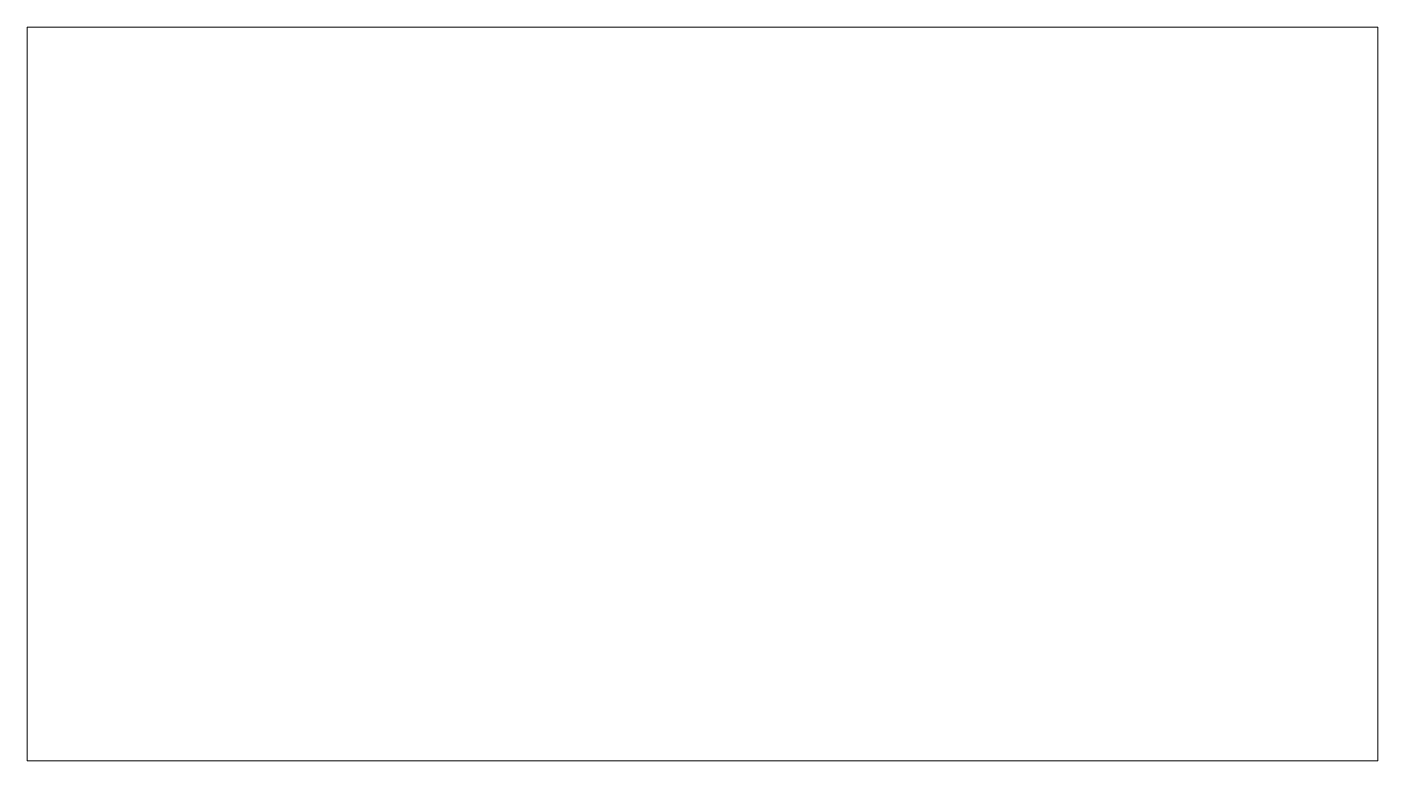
# Model space of a CAD drawing. Header units: millimetres. Extents: x 6.5 to 38.2, y 3.8 to 21.
import ezdxf

# ---------------------------------------------------------------- set-up
doc = ezdxf.new("R2010")
doc.units = ezdxf.units.MM
doc.header["$LTSCALE"] = 50
doc.layers.add('Rosetta-Layer-Elev', color=7, linetype='Continuous')

msp = doc.modelspace()

# ---------------------------------------------------------------- wipeouts: each hides what was drawn before it
at = {"color": 255, "linetype": 'Continuous', "lineweight": 5, "transparency": 33554687}
msp.add_wipeout([(6.5, 21), (38.25, 21), (38.25, 3.75), (6.5, 3.75)], dxfattribs=at).translate(0, 0, 1250.5).dxf.layer = 'Rosetta-Layer-Elev'

# ---------------------------------------------------------------- next in the draw order: linework, layer by layer
at = {"layer": 'Rosetta-Layer-Elev', "color": 7, "linetype": 'Continuous', "lineweight": 5, "transparency": 33554687, "flags": 128}
msp.add_lwpolyline([(6.5, 21), (38.25, 21), (38.25, 3.75), (6.5, 3.75)], close=True, dxfattribs=at)

doc.saveas('drawing.dxf')
